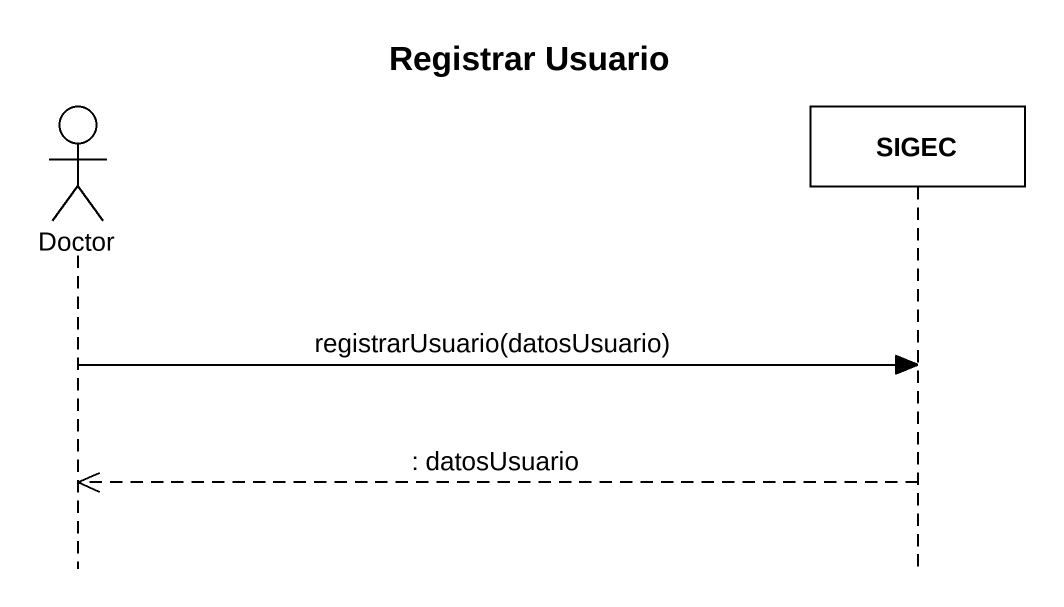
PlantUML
@startuml
title Registrar Usuario
hide footbox
actor Doctor
participant SIGEC

Doctor -> SIGEC : registrarUsuario(datosUsuario)
SIGEC -->> Doctor : : datosUsuario
@enduml
